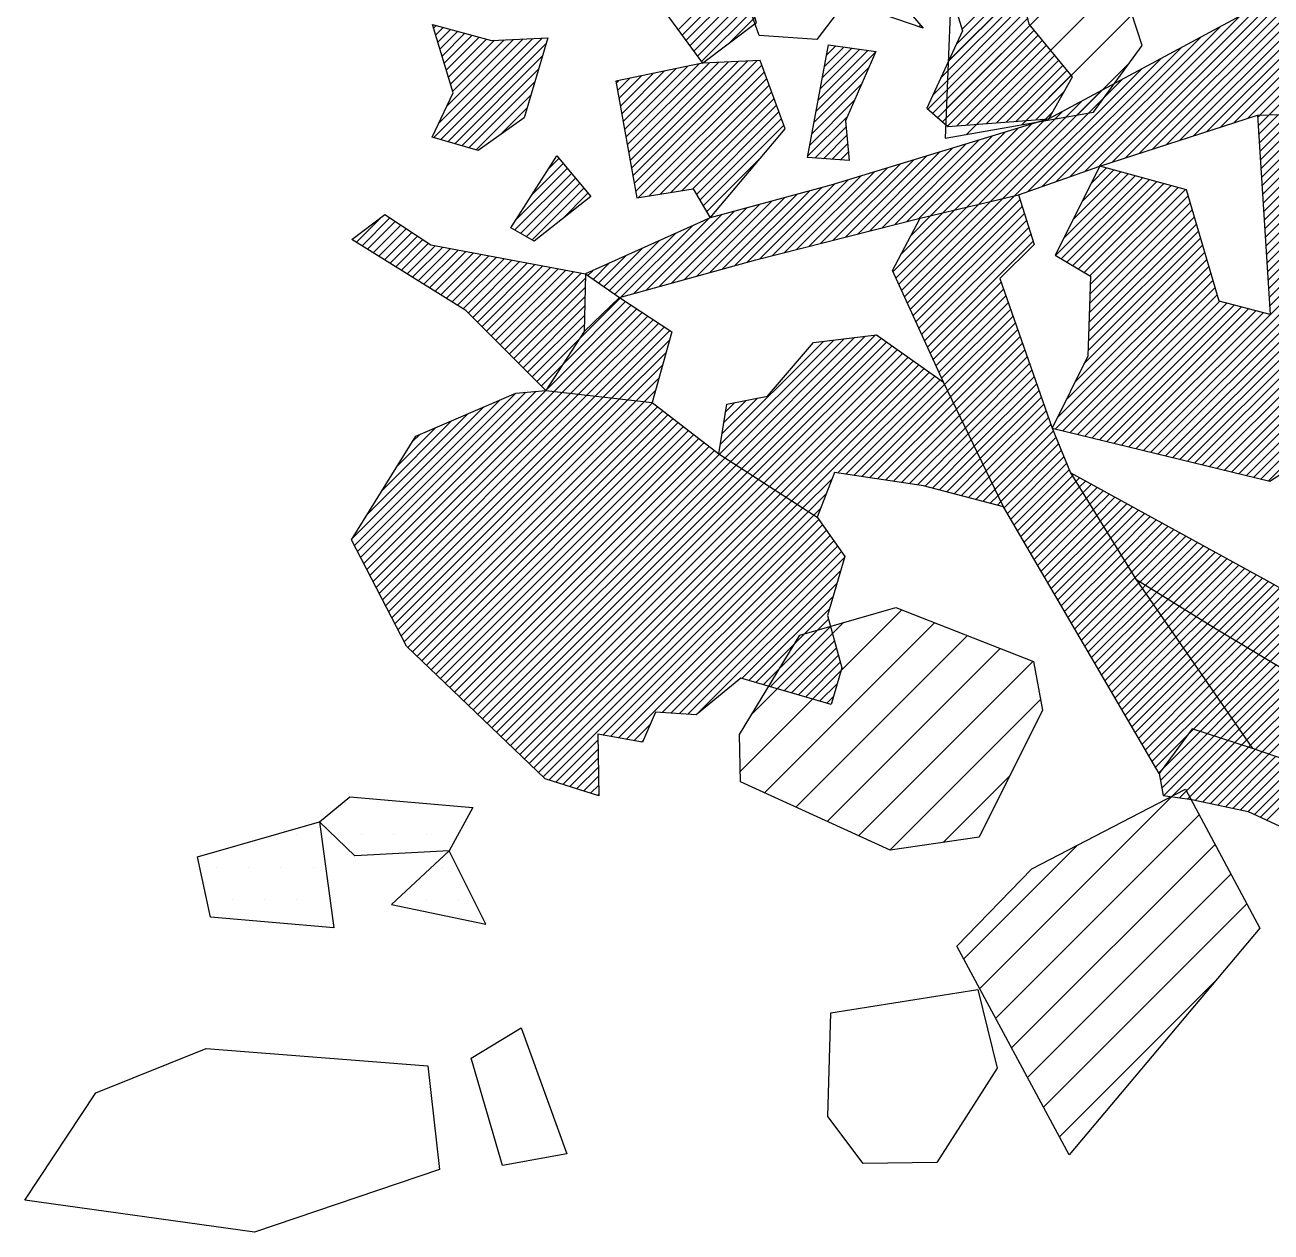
# Model space of a CAD drawing. Header units: metres. Extents: x -2.09 to 0.03, y -17.5 to -14.3.
# Drawn here: x -2.0866 to -1.6041, y -17.4914 to -17.0239 of the extents above; entities that cross this region are included whole.
import ezdxf

# ---------------------------------------------------------------- set-up
doc = ezdxf.new("R2010")
doc.units = ezdxf.units.M
doc.header["$LTSCALE"] = 25
doc.header["$MEASUREMENT"] = 0
doc.layers.get('0').update_dxf_attribs({"linetype": 'CONTINUOUS'})
for name, color, linetype in [('FEUER', 1, 'CONTINUOUS'), ('KNOCHEN', 2, 'CONTINUOUS'), ('KNOCHENSCHRAFF', 2, 'CONTINUOUS'), ('STEINE', 4, 'CONTINUOUS'), ('STEINESCHRAFF', 4, 'CONTINUOUS')]:
    doc.layers.add(name, color=color, linetype=linetype)

# ---------------------------------------------------------------- blocks, each defined once
blk = doc.blocks.new('*X1')
at = {"color": 0}
for p, q in [((-164.467, -1707.021), (-157, -1699.554)), ((-163.945, -1706.852), (-156.367, -1699.274)), ((-163.423, -1706.683), (-156.176, -1699.437)), ((-162.9, -1706.514), (-155.985, -1699.599)), ((-164.989, -1707.189), (-157.765, -1699.965)), ((-162.378, -1706.346), (-155.794, -1699.762)), ((-161.856, -1706.177), (-155.603, -1699.924)), ((-161.333, -1706.008), (-155.412, -1700.087)), ((-183.364, -1702.583), (-180.983, -1700.202)), ((-183.215, -1702.787), (-180.9, -1700.472)), ((-165.512, -1707.358), (-158.531, -1700.377)), ((-160.851, -1705.879), (-155.221, -1700.25)), ((-160.487, -1705.869), (-155.03, -1700.412)), ((-183.065, -1702.991), (-180.816, -1700.742)), ((-182.915, -1703.195), (-180.733, -1701.013)), ((-166.034, -1707.527), (-159.296, -1700.789)), ((-182.765, -1703.398), (-180.65, -1701.283)), ((-182.616, -1703.602), (-180.566, -1701.553)), ((-166.556, -1707.695), (-160.061, -1701.201)), ((-182.466, -1703.806), (-180.483, -1701.823)), ((-167.627, -1708.059), (-161.592, -1702.024)), ((-167.08, -1707.866), (-160.827, -1701.613)), ((-192.84, -1702.513), (-192.738, -1702.411)), ((-192.758, -1702.784), (-192.46, -1702.486)), ((-181.394, -1703.088), (-180.4, -1702.094)), ((-168.173, -1708.251), (-162.358, -1702.436)), ((-192.839, -1706.755), (-188.998, -1702.914)), ((-192.675, -1703.055), (-192.181, -1702.561)), ((-192.634, -1706.196), (-189.368, -1702.931)), ((-192.592, -1703.326), (-191.902, -1702.636)), ((-192.565, -1706.834), (-188.628, -1702.897)), ((-192.509, -1703.596), (-191.623, -1702.711)), ((-192.427, -1703.867), (-191.345, -1702.785)), ((-192.344, -1704.138), (-191.066, -1702.86)), ((-192.317, -1705.526), (-189.739, -1702.947)), ((-192.261, -1704.409), (-190.787, -1702.935)), ((-192.178, -1704.68), (-190.479, -1702.98)), ((-192.095, -1704.95), (-190.109, -1702.964)), ((-168.719, -1708.444), (-163.123, -1702.848)), ((-192.29, -1706.913), (-188.478, -1703.101)), ((-169.266, -1708.637), (-163.888, -1703.26)), ((-192.016, -1706.992), (-188.628, -1703.604)), ((-185.392, -1706.732), (-182.55, -1703.89)), ((-185.338, -1707.032), (-182.158, -1703.852)), ((-185.285, -1707.332), (-181.788, -1703.836)), ((-185.232, -1707.633), (-181.419, -1703.82)), ((-185.178, -1707.933), (-181.049, -1703.803)), ((-185.125, -1708.233), (-180.679, -1703.787)), ((-185.071, -1708.533), (-180.31, -1703.771)), ((-185.018, -1708.833), (-180.125, -1703.94)), ((-169.812, -1708.83), (-164.654, -1703.672)), ((-191.741, -1707.071), (-188.777, -1704.107)), ((-185.659, -1705.231), (-184.788, -1704.361)), ((-185.606, -1705.532), (-184.341, -1704.267)), ((-185.552, -1705.832), (-183.893, -1704.172)), ((-185.499, -1706.132), (-183.445, -1704.078)), ((-185.445, -1706.432), (-182.997, -1703.984)), ((-184.912, -1709.081), (-180.031, -1704.2)), ((-170.333, -1708.998), (-165.419, -1704.083)), ((-191.467, -1707.15), (-188.926, -1704.61)), ((-185.766, -1704.631), (-185.684, -1704.549)), ((-185.712, -1704.931), (-185.236, -1704.455)), ((-184.491, -1709.013), (-179.937, -1704.459)), ((-184.069, -1708.945), (-179.842, -1704.718)), ((-171.261, -1709.219), (-166.95, -1704.907)), ((-170.797, -1709.108), (-166.184, -1704.495)), ((-191.192, -1707.229), (-189.076, -1705.113)), ((-183.648, -1708.877), (-179.748, -1704.978)), ((-183.226, -1708.809), (-179.654, -1705.237)), ((-171.725, -1709.329), (-167.715, -1705.319)), ((-190.234, -1706.624), (-189.225, -1705.616)), ((-182.805, -1708.741), (-179.56, -1705.496)), ((-182.662, -1708.952), (-179.466, -1705.756)), ((-172.189, -1709.44), (-168.48, -1705.731)), ((-182.531, -1709.175), (-179.371, -1706.015)), ((-182.4, -1709.397), (-179.277, -1706.274)), ((-173.582, -1709.771), (-170.188, -1706.377)), ((-173.118, -1709.661), (-169.679, -1706.222)), ((-172.654, -1709.55), (-169.17, -1706.066)), ((-174.995, -1710.124), (-171.714, -1706.843)), ((-174.521, -1710.003), (-171.205, -1706.688)), ((-174.047, -1709.883), (-170.696, -1706.532)), ((-176.417, -1710.485), (-173.241, -1707.309)), ((-175.943, -1710.364), (-172.732, -1707.154)), ((-175.469, -1710.244), (-172.223, -1706.999)), ((-189.012, -1708.938), (-187.824, -1707.75)), ((-188.387, -1707.959), (-187.985, -1707.558)), ((-182.269, -1709.62), (-180.131, -1707.481)), ((-177.839, -1710.846), (-174.768, -1707.775)), ((-177.365, -1710.726), (-174.259, -1707.62)), ((-176.891, -1710.605), (-173.75, -1707.465)), ((-189.7, -1710.333), (-187.503, -1708.136)), ((-189.637, -1709.917), (-187.664, -1707.943)), ((-179.261, -1711.208), (-176.295, -1708.242)), ((-178.787, -1711.087), (-175.786, -1708.086)), ((-178.313, -1710.967), (-175.277, -1707.931)), ((-189.473, -1710.46), (-187.342, -1708.328)), ((-189.246, -1710.587), (-187.181, -1708.521)), ((-189.02, -1710.713), (-187.02, -1708.713)), ((-180.693, -1711.579), (-177.804, -1708.69)), ((-180.209, -1711.449), (-177.313, -1708.552)), ((-179.735, -1711.328), (-176.804, -1708.397)), ((-187.878, -1709.925), (-186.859, -1708.906)), ((-182.649, -1712.121), (-179.741, -1709.213)), ((-182.16, -1711.986), (-179.256, -1709.082)), ((-181.671, -1711.85), (-178.772, -1708.951)), ((-181.182, -1711.715), (-178.288, -1708.821)), ((-174.719, -1712.676), (-171.261, -1709.219)), ((-174.608, -1712.919), (-170.797, -1709.108)), ((-174.497, -1713.162), (-170.333, -1708.998)), ((-174.387, -1713.404), (-170.133, -1709.151)), ((-184.605, -1712.663), (-181.678, -1709.735)), ((-184.116, -1712.527), (-181.193, -1709.605)), ((-183.627, -1712.392), (-180.709, -1709.474)), ((-183.138, -1712.257), (-180.225, -1709.343)), ((-182.138, -1709.842), (-182.004, -1709.708)), ((-175.052, -1711.948), (-172.654, -1709.55)), ((-174.941, -1712.191), (-172.189, -1709.44)), ((-174.83, -1712.434), (-171.725, -1709.329)), ((-174.755, -1711.298), (-173.118, -1709.661)), ((-174.276, -1713.647), (-170.049, -1709.42)), ((-174.165, -1713.89), (-169.964, -1709.689)), ((-195.826, -1710.802), (-194.857, -1709.834)), ((-195.608, -1710.938), (-194.531, -1709.861)), ((-195.39, -1711.074), (-194.318, -1710.002)), ((-195.173, -1711.21), (-194.105, -1710.142)), ((-185.583, -1712.934), (-182.816, -1710.166)), ((-185.094, -1712.798), (-182.172, -1709.877)), ((-174.361, -1710.55), (-173.582, -1709.771)), ((-174.054, -1714.133), (-169.88, -1709.959)), ((-173.943, -1714.375), (-169.795, -1710.228)), ((-194.955, -1711.345), (-193.892, -1710.283)), ((-194.737, -1711.481), (-193.679, -1710.423)), ((-194.519, -1711.617), (-193.466, -1710.564)), ((-194.301, -1711.753), (-193.253, -1710.704)), ((-185.824, -1712.821), (-183.459, -1710.456)), ((-173.832, -1714.618), (-169.711, -1710.497)), ((-194.084, -1711.888), (-193.04, -1710.845)), ((-193.866, -1712.024), (-192.779, -1710.937)), ((-193.648, -1712.16), (-192.481, -1710.993)), ((-193.43, -1712.295), (-192.184, -1711.049)), ((-193.212, -1712.431), (-191.886, -1711.105)), ((-192.994, -1712.567), (-191.589, -1711.161)), ((-186.241, -1712.531), (-184.746, -1711.036)), ((-186.032, -1712.676), (-184.103, -1710.746)), ((-173.721, -1714.861), (-169.627, -1710.766)), ((-192.777, -1712.703), (-191.291, -1711.217)), ((-192.559, -1712.838), (-190.993, -1711.273)), ((-192.341, -1712.974), (-190.696, -1711.329)), ((-192.123, -1713.11), (-190.398, -1711.385)), ((-191.905, -1713.246), (-190.101, -1711.441)), ((-191.688, -1713.381), (-189.803, -1711.497)), ((-191.491, -1713.538), (-189.506, -1711.553)), ((-191.315, -1713.716), (-189.208, -1711.609)), ((-191.138, -1713.893), (-188.911, -1711.665)), ((-186.658, -1712.241), (-186.033, -1711.616)), ((-186.45, -1712.386), (-185.39, -1711.326)), ((-190.962, -1714.07), (-188.613, -1711.721)), ((-190.785, -1714.247), (-188.316, -1711.777)), ((-190.609, -1714.424), (-188.018, -1711.833)), ((-190.432, -1714.601), (-187.721, -1711.889)), ((-190.256, -1714.778), (-187.423, -1711.945)), ((-190.079, -1714.955), (-187.125, -1712.001)), ((-186.867, -1712.096), (-186.676, -1711.906)), ((-189.903, -1715.132), (-186.962, -1712.191)), ((-189.726, -1715.309), (-186.971, -1712.554)), ((-173.611, -1715.103), (-170.86, -1712.353)), ((-173.5, -1715.346), (-170.769, -1712.615)), ((-189.55, -1715.486), (-186.98, -1712.916)), ((-187.837, -1715.541), (-185.401, -1713.105)), ((-187.189, -1714.54), (-185.615, -1712.965)), ((-173.389, -1715.589), (-170.677, -1712.877)), ((-189.374, -1715.664), (-186.989, -1713.279)), ((-188.485, -1716.543), (-185.187, -1713.245)), ((-188.175, -1716.586), (-184.973, -1713.384)), ((-187.857, -1716.622), (-184.759, -1713.524)), ((-173.278, -1715.832), (-170.586, -1713.139)), ((-173.167, -1716.074), (-170.494, -1713.401)), ((-189.197, -1715.841), (-186.998, -1713.641)), ((-189.021, -1716.018), (-187.006, -1714.004)), ((-187.539, -1716.658), (-184.545, -1713.663)), ((-187.222, -1716.693), (-184.331, -1713.803)), ((-186.904, -1716.729), (-184.117, -1713.943)), ((-186.586, -1716.765), (-183.903, -1714.082)), ((-173.055, -1716.315), (-170.403, -1713.663)), ((-172.94, -1716.554), (-170.311, -1713.926)), ((-188.844, -1716.195), (-187.189, -1714.54)), ((-186.268, -1716.801), (-183.689, -1714.222)), ((-181.55, -1719.154), (-176.939, -1714.543)), ((-181.335, -1719.292), (-176.536, -1714.493)), ((-181.12, -1719.431), (-176.133, -1714.444)), ((-180.904, -1719.569), (-175.73, -1714.394)), ((-180.689, -1719.707), (-175.502, -1714.52)), ((-172.825, -1716.792), (-170.22, -1714.188)), ((-172.71, -1717.031), (-170.129, -1714.45)), ((-185.951, -1716.837), (-183.697, -1714.583)), ((-181.766, -1719.016), (-177.343, -1714.593)), ((-181.73, -1718.627), (-177.746, -1714.643)), ((-180.474, -1719.845), (-175.295, -1714.667)), ((-180.259, -1719.984), (-175.088, -1714.813)), ((-180.043, -1720.122), (-174.881, -1714.96)), ((-172.595, -1717.27), (-170.037, -1714.712)), ((-172.48, -1717.508), (-169.946, -1714.974)), ((-188.668, -1716.372), (-187.837, -1715.541)), ((-185.633, -1716.873), (-183.834, -1715.074)), ((-179.828, -1720.26), (-174.674, -1715.106)), ((-179.613, -1720.399), (-174.467, -1715.253)), ((-179.398, -1720.537), (-174.26, -1715.4)), ((-179.182, -1720.675), (-174.053, -1715.546)), ((-172.365, -1717.747), (-169.854, -1715.236)), ((-172.25, -1717.985), (-169.763, -1715.498)), ((-185.315, -1716.909), (-183.971, -1715.564)), ((-178.967, -1720.814), (-173.847, -1715.693)), ((-178.752, -1720.952), (-173.64, -1715.839)), ((-177.186, -1719.739), (-173.433, -1715.986)), ((-172.135, -1718.224), (-169.671, -1715.76)), ((-172.02, -1718.462), (-169.58, -1716.022)), ((-184.998, -1716.945), (-184.108, -1716.055)), ((-176.878, -1719.785), (-173.226, -1716.133)), ((-176.57, -1719.831), (-173.055, -1716.315)), ((-171.905, -1718.701), (-169.488, -1716.284)), ((-195.903, -1722.547), (-190.271, -1716.915)), ((-195.783, -1722.78), (-189.652, -1716.649)), ((-195.663, -1723.013), (-189.266, -1716.616)), ((-195.542, -1723.247), (-188.879, -1716.583)), ((-195.422, -1723.48), (-188.493, -1716.551)), ((-195.302, -1723.713), (-188.175, -1716.586)), ((-195.181, -1723.946), (-187.857, -1716.622)), ((-195.061, -1724.179), (-187.539, -1716.658)), ((-194.94, -1724.412), (-187.222, -1716.693)), ((-194.82, -1724.646), (-186.904, -1716.729)), ((-194.7, -1724.879), (-186.586, -1716.765)), ((-194.579, -1725.112), (-186.268, -1716.801)), ((-194.459, -1725.345), (-185.951, -1716.837)), ((-194.338, -1725.578), (-185.633, -1716.873)), ((-194.218, -1725.811), (-185.315, -1716.909)), ((-194.098, -1726.045), (-184.998, -1716.945)), ((-193.977, -1726.278), (-184.68, -1716.98)), ((-188.491, -1716.549), (-188.485, -1716.543)), ((-184.68, -1716.98), (-184.246, -1716.546)), ((-181.663, -1718.206), (-180.301, -1716.844)), ((-181.596, -1717.785), (-180.739, -1716.928)), ((-176.262, -1719.877), (-172.94, -1716.554)), ((-175.955, -1719.922), (-172.825, -1716.792)), ((-171.79, -1718.939), (-169.397, -1716.547)), ((-171.675, -1719.178), (-169.305, -1716.809)), ((-195.984, -1722.274), (-190.894, -1717.184)), ((-195.4, -1721.337), (-191.516, -1717.453)), ((-193.84, -1726.494), (-184.368, -1717.022)), ((-193.659, -1726.667), (-184.168, -1717.175)), ((-193.478, -1726.839), (-183.968, -1717.329)), ((-181.529, -1717.365), (-181.176, -1717.012)), ((-175.647, -1719.968), (-172.71, -1717.031)), ((-175.339, -1720.014), (-172.595, -1717.27)), ((-171.56, -1719.417), (-169.214, -1717.071)), ((-171.445, -1719.655), (-169.123, -1717.333)), ((-194.817, -1720.4), (-192.139, -1717.722)), ((-193.298, -1727.012), (-183.768, -1717.482)), ((-193.117, -1727.185), (-183.568, -1717.636)), ((-192.936, -1727.358), (-183.367, -1717.789)), ((-192.755, -1727.531), (-183.167, -1717.943)), ((-175.032, -1720.06), (-172.48, -1717.508)), ((-174.724, -1720.106), (-172.365, -1717.747)), ((-171.33, -1719.894), (-169.031, -1717.595)), ((-171.215, -1720.132), (-168.94, -1717.857)), ((-194.233, -1719.462), (-192.762, -1717.991)), ((-193.65, -1718.525), (-193.384, -1718.26)), ((-192.575, -1727.704), (-182.967, -1718.096)), ((-192.394, -1727.876), (-182.767, -1718.25)), ((-192.213, -1728.049), (-182.567, -1718.403)), ((-174.416, -1720.151), (-172.25, -1717.985)), ((-174.108, -1720.197), (-172.135, -1718.224)), ((-171.1, -1720.371), (-168.843, -1718.114)), ((-170.985, -1720.609), (-168.741, -1718.365)), ((-192.032, -1728.222), (-182.367, -1718.557)), ((-191.852, -1728.395), (-182.167, -1718.71)), ((-191.671, -1728.568), (-181.967, -1718.864)), ((-173.807, -1720.249), (-172.02, -1718.462)), ((-173.527, -1720.323), (-171.905, -1718.701)), ((-170.87, -1720.848), (-168.638, -1718.616)), ((-170.753, -1721.084), (-168.535, -1718.867)), ((-191.49, -1728.74), (-181.766, -1719.016)), ((-191.31, -1728.913), (-181.55, -1719.154)), ((-191.129, -1729.086), (-181.335, -1719.292)), ((-173.247, -1720.397), (-171.79, -1718.939)), ((-172.968, -1720.471), (-171.675, -1719.178)), ((-170.622, -1721.307), (-168.432, -1719.118)), ((-170.492, -1721.531), (-168.33, -1719.368)), ((-190.948, -1729.259), (-181.12, -1719.431)), ((-190.767, -1729.432), (-180.904, -1719.569)), ((-190.587, -1729.605), (-180.689, -1719.707)), ((-190.406, -1729.777), (-180.474, -1719.845)), ((-172.688, -1720.545), (-171.56, -1719.417)), ((-172.408, -1720.619), (-171.445, -1719.655)), ((-170.362, -1721.754), (-168.227, -1719.619)), ((-170.231, -1721.977), (-168.107, -1719.853)), ((-168.107, -1719.853), (-168.057, -1719.802)), ((-190.225, -1729.95), (-180.259, -1719.984)), ((-190.044, -1730.123), (-180.043, -1720.122)), ((-189.864, -1730.296), (-179.828, -1720.26)), ((-178.537, -1721.09), (-177.419, -1719.973)), ((-172.129, -1720.693), (-171.33, -1719.894)), ((-171.849, -1720.766), (-171.215, -1720.132)), ((-171.569, -1720.84), (-171.1, -1720.371)), ((-170.101, -1722.2), (-167.972, -1720.072)), ((-169.971, -1722.424), (-167.838, -1720.291)), ((-167.972, -1720.072), (-167.828, -1719.928)), ((-167.838, -1720.291), (-167.6, -1720.053)), ((-167.703, -1720.51), (-167.372, -1720.178)), ((-167.569, -1720.729), (-167.144, -1720.304)), ((-189.683, -1730.469), (-179.613, -1720.399)), ((-189.502, -1730.641), (-179.398, -1720.537)), ((-189.321, -1730.814), (-179.182, -1720.675)), ((-189.141, -1730.987), (-178.967, -1720.814)), ((-178.321, -1721.228), (-177.64, -1720.547)), ((-171.29, -1720.914), (-170.985, -1720.609)), ((-171.01, -1720.988), (-170.87, -1720.848)), ((-169.84, -1722.647), (-167.703, -1720.51)), ((-169.71, -1722.87), (-167.569, -1720.729)), ((-167.434, -1720.947), (-166.915, -1720.429)), ((-167.299, -1721.166), (-166.687, -1720.554)), ((-167.165, -1721.385), (-166.459, -1720.68)), ((-167.03, -1721.604), (-166.231, -1720.805)), ((-188.96, -1731.16), (-178.752, -1720.952)), ((-188.779, -1731.333), (-178.537, -1721.09)), ((-188.599, -1731.506), (-178.321, -1721.228)), ((-178.106, -1721.367), (-177.861, -1721.121)), ((-169.58, -1723.093), (-167.434, -1720.947)), ((-169.449, -1723.316), (-167.299, -1721.166)), ((-166.895, -1721.823), (-166.002, -1720.93)), ((-166.761, -1722.042), (-165.774, -1721.055)), ((-166.626, -1722.261), (-165.546, -1721.181)), ((-166.492, -1722.48), (-165.318, -1721.306)), ((-188.37, -1731.631), (-178.106, -1721.367)), ((-186.282, -1729.896), (-177.921, -1721.536)), ((-185.982, -1729.95), (-177.776, -1721.744)), ((-169.319, -1723.54), (-167.165, -1721.385)), ((-169.189, -1723.763), (-167.03, -1721.604)), ((-166.357, -1722.699), (-165.089, -1721.431)), ((-166.222, -1722.918), (-164.861, -1721.557)), ((-166.088, -1723.137), (-164.633, -1721.682)), ((-165.953, -1723.356), (-164.405, -1721.807)), ((-185.682, -1730.003), (-177.631, -1721.952)), ((-185.382, -1730.057), (-177.486, -1722.16)), ((-169.058, -1723.986), (-166.895, -1721.823)), ((-168.928, -1724.209), (-166.761, -1722.042)), ((-168.798, -1724.433), (-166.626, -1722.261)), ((-165.819, -1723.575), (-164.176, -1721.933)), ((-165.684, -1723.794), (-163.948, -1722.058)), ((-165.488, -1723.952), (-163.72, -1722.183)), ((-183.99, -1729.018), (-177.34, -1722.369)), ((-183.658, -1729.04), (-177.195, -1722.577)), ((-168.667, -1724.656), (-166.492, -1722.48)), ((-168.537, -1724.879), (-166.357, -1722.699)), ((-165.27, -1724.087), (-163.492, -1722.308)), ((-165.052, -1724.222), (-163.263, -1722.434)), ((-164.833, -1724.357), (-163.035, -1722.559)), ((-164.615, -1724.492), (-162.807, -1722.684)), ((-183.327, -1729.062), (-177.05, -1722.785)), ((-182.995, -1729.084), (-176.937, -1723.026)), ((-168.407, -1725.102), (-166.222, -1722.918)), ((-168.276, -1725.325), (-166.088, -1723.137)), ((-164.397, -1724.628), (-162.579, -1722.81)), ((-164.178, -1724.763), (-162.35, -1722.935)), ((-163.96, -1724.898), (-162.122, -1723.06)), ((-163.741, -1725.033), (-161.894, -1723.186)), ((-182.627, -1729.07), (-177.082, -1723.525)), ((-168.146, -1725.549), (-165.953, -1723.356)), ((-168.016, -1725.772), (-165.819, -1723.575)), ((-163.523, -1725.168), (-161.666, -1723.311)), ((-163.305, -1725.304), (-161.437, -1723.436)), ((-163.086, -1725.439), (-161.209, -1723.561)), ((-162.868, -1725.574), (-160.981, -1723.687)), ((-180.902, -1727.698), (-177.227, -1724.023)), ((-167.885, -1725.995), (-165.684, -1723.794)), ((-167.755, -1726.218), (-165.542, -1724.006)), ((-167.625, -1726.442), (-165.398, -1724.215)), ((-165.542, -1724.006), (-165.488, -1723.952)), ((-165.398, -1724.215), (-165.27, -1724.087)), ((-165.254, -1724.425), (-165.052, -1724.222)), ((-162.65, -1725.709), (-160.752, -1723.812)), ((-162.429, -1725.842), (-160.525, -1723.938)), ((-162.208, -1725.975), (-160.298, -1724.065)), ((-161.987, -1726.107), (-160.072, -1724.192)), ((-180.628, -1727.778), (-177.372, -1724.522)), ((-167.494, -1726.665), (-165.254, -1724.425)), ((-167.364, -1726.888), (-165.11, -1724.634)), ((-165.11, -1724.634), (-164.833, -1724.357)), ((-164.966, -1724.844), (-164.615, -1724.492)), ((-164.822, -1725.053), (-164.397, -1724.628)), ((-161.766, -1726.24), (-159.845, -1724.319)), ((-161.545, -1726.372), (-159.618, -1724.446)), ((-161.324, -1726.505), (-159.392, -1724.573)), ((-161.103, -1726.637), (-159.165, -1724.7)), ((-180.355, -1727.858), (-177.517, -1725.02)), ((-167.234, -1727.111), (-164.966, -1724.844)), ((-167.103, -1727.335), (-164.822, -1725.053)), ((-164.678, -1725.263), (-164.178, -1724.763)), ((-164.534, -1725.473), (-163.96, -1724.898)), ((-164.39, -1725.682), (-163.741, -1725.033)), ((-164.246, -1725.892), (-163.523, -1725.168)), ((-160.882, -1726.77), (-158.939, -1724.827)), ((-160.66, -1726.902), (-158.712, -1724.954)), ((-160.439, -1727.034), (-158.486, -1725.081)), ((-180.081, -1727.938), (-177.545, -1725.402)), ((-166.973, -1727.558), (-164.678, -1725.263)), ((-166.843, -1727.781), (-164.534, -1725.473)), ((-164.102, -1726.101), (-163.305, -1725.304)), ((-163.958, -1726.311), (-163.086, -1725.439)), ((-163.814, -1726.52), (-162.868, -1725.574)), ((-179.807, -1728.018), (-177.469, -1725.68)), ((-179.534, -1728.097), (-177.393, -1725.957)), ((-166.712, -1728.004), (-164.39, -1725.682)), ((-166.582, -1728.227), (-164.246, -1725.892)), ((-166.452, -1728.451), (-164.102, -1726.101)), ((-163.67, -1726.73), (-162.65, -1725.709)), ((-163.526, -1726.939), (-162.429, -1725.842)), ((-163.382, -1727.149), (-162.208, -1725.975)), ((-163.238, -1727.358), (-161.987, -1726.107)), ((-179.26, -1728.177), (-177.318, -1726.235)), ((-178.986, -1728.257), (-177.242, -1726.513)), ((-166.321, -1728.674), (-163.958, -1726.311)), ((-166.191, -1728.897), (-163.814, -1726.52)), ((-163.094, -1727.568), (-161.766, -1726.24)), ((-162.95, -1727.777), (-161.545, -1726.372)), ((-162.806, -1727.987), (-161.324, -1726.505)), ((-162.662, -1728.196), (-161.103, -1726.637)), ((-178.713, -1728.337), (-177.166, -1726.79)), ((-178.439, -1728.417), (-177.09, -1727.068)), ((-166.061, -1729.12), (-163.67, -1726.73)), ((-165.93, -1729.344), (-163.526, -1726.939)), ((-162.518, -1728.406), (-160.882, -1726.77)), ((-162.374, -1728.616), (-160.66, -1726.902)), ((-162.23, -1728.825), (-160.439, -1727.034)), ((-178.165, -1728.497), (-177.06, -1727.392)), ((-165.8, -1729.567), (-163.382, -1727.149)), ((-165.67, -1729.79), (-163.238, -1727.358)), ((-165.539, -1730.013), (-163.094, -1727.568)), ((-162.086, -1729.035), (-160.218, -1727.167)), ((-161.942, -1729.244), (-159.997, -1727.299)), ((-161.798, -1729.454), (-159.776, -1727.432)), ((-161.654, -1729.663), (-159.555, -1727.564)), ((-177.891, -1728.577), (-177.203, -1727.888)), ((-165.409, -1730.236), (-162.95, -1727.777)), ((-165.279, -1730.46), (-162.806, -1727.987)), ((-161.51, -1729.873), (-159.334, -1727.697)), ((-161.366, -1730.082), (-159.113, -1727.829)), ((-161.222, -1730.292), (-158.892, -1727.962)), ((-177.618, -1728.656), (-177.346, -1728.385)), ((-165.148, -1730.683), (-162.662, -1728.196)), ((-165.018, -1730.906), (-162.518, -1728.406)), ((-161.028, -1730.451), (-158.671, -1728.094)), ((-160.764, -1730.541), (-158.45, -1728.227)), ((-160.501, -1730.632), (-158.228, -1728.359)), ((-163.423, -1729.664), (-162.374, -1728.616)), ((-163.156, -1729.751), (-162.23, -1728.825)), ((-162.89, -1729.839), (-162.086, -1729.035)), ((-185.082, -1730.11), (-184.457, -1729.485)), ((-162.624, -1729.926), (-161.942, -1729.244)), ((-162.358, -1730.013), (-161.798, -1729.454)), ((-164.888, -1731.129), (-163.664, -1729.905)), ((-164.698, -1731.647), (-162.89, -1729.839)), ((-164.66, -1731.255), (-163.156, -1729.751)), ((-164.646, -1731.948), (-162.624, -1729.926)), ((-164.582, -1732.238), (-162.358, -1730.013)), ((-163.664, -1729.905), (-163.423, -1729.664)), ((-162.091, -1730.101), (-161.654, -1729.663)), ((-161.825, -1730.188), (-161.51, -1729.873)), ((-188.102, -1731.716), (-186.477, -1730.091)), ((-187.834, -1731.802), (-186.47, -1730.438)), ((-184.782, -1730.164), (-184.731, -1730.113)), ((-164.271, -1732.28), (-162.091, -1730.101)), ((-163.961, -1732.323), (-161.825, -1730.188)), ((-163.65, -1732.366), (-161.559, -1730.275)), ((-163.348, -1732.418), (-161.293, -1730.363)), ((-163.056, -1732.479), (-161.028, -1730.451)), ((-161.559, -1730.275), (-161.366, -1730.082)), ((-161.293, -1730.363), (-161.222, -1730.292)), ((-187.566, -1731.887), (-186.464, -1730.785)), ((-162.764, -1732.541), (-160.764, -1730.541)), ((-162.472, -1732.602), (-160.501, -1730.632)), ((-162.18, -1732.664), (-160.238, -1730.722)), ((-161.888, -1732.726), (-159.974, -1730.812)), ((-161.596, -1732.787), (-159.711, -1730.902)), ((-187.298, -1731.973), (-186.457, -1731.132)), ((-164.757, -1731.353), (-164.66, -1731.255)), ((-161.304, -1732.849), (-159.448, -1730.993)), ((-161.061, -1732.96), (-159.184, -1731.083)), ((-160.82, -1733.072), (-158.921, -1731.173)), ((-160.579, -1733.184), (-158.658, -1731.263)), ((-187.03, -1732.058), (-186.45, -1731.478)), ((-186.762, -1732.144), (-186.443, -1731.825)), ((-186.494, -1732.229), (-186.437, -1732.172))]:
    blk.add_line(p, q, dxfattribs=at)
blk = doc.blocks.new('*X2')
at = {"color": 0}
for p, q in [((-172.381, -1702.56), (-170.24, -1700.419)), ((-172.909, -1703.795), (-170.103, -1700.989)), ((-172.608, -1703.141), (-170.172, -1700.704)), ((-173.21, -1704.45), (-170.035, -1701.275)), ((-173.697, -1705.644), (-169.898, -1701.845)), ((-173.511, -1705.104), (-169.967, -1701.56)), ((-174.043, -1702.454), (-173.984, -1702.396)), ((-173.509, -1705.81), (-169.83, -1702.13)), ((-173.321, -1705.975), (-169.744, -1702.398)), ((-173.133, -1706.14), (-169.585, -1702.592)), ((-172.944, -1706.305), (-169.425, -1702.786)), ((-172.577, -1706.291), (-169.266, -1702.98)), ((-178.03, -1705.734), (-175.722, -1703.426)), ((-177.948, -1705.299), (-176.024, -1703.375)), ((-177.866, -1704.863), (-176.334, -1703.331)), ((-177.784, -1704.428), (-176.644, -1703.288)), ((-177.703, -1703.993), (-176.954, -1703.244)), ((-177.621, -1703.557), (-177.264, -1703.201)), ((-172.194, -1706.262), (-169.106, -1703.174)), ((-171.811, -1706.233), (-168.947, -1703.368)), ((-171.428, -1706.204), (-168.787, -1703.563)), ((-171.046, -1706.175), (-168.628, -1703.757)), ((-170.663, -1706.145), (-168.468, -1703.951)), ((-178.112, -1706.169), (-175.995, -1704.053)), ((-170.28, -1706.116), (-168.309, -1704.145)), ((-169.898, -1706.087), (-168.149, -1704.339)), ((-178.193, -1706.605), (-176.269, -1704.68)), ((-178.275, -1707.04), (-176.542, -1705.307)), ((-169.515, -1706.058), (-168.424, -1704.967)), ((-169.132, -1706.029), (-168.883, -1705.779)), ((-160.937, -1705.966), (-160.851, -1705.879)), ((-160.916, -1706.298), (-160.487, -1705.869)), ((-160.895, -1706.63), (-160.122, -1705.858)), ((-160.874, -1706.963), (-159.758, -1705.847)), ((-160.852, -1707.295), (-159.394, -1705.836)), ((-160.831, -1707.627), (-159.03, -1705.826)), ((-160.81, -1707.959), (-158.665, -1705.815)), ((-160.789, -1708.292), (-158.301, -1705.804)), ((-160.767, -1708.624), (-157.937, -1705.793)), ((-160.746, -1708.956), (-157.572, -1705.783)), ((-160.725, -1709.289), (-157.208, -1705.772)), ((-160.703, -1709.621), (-156.844, -1705.761)), ((-160.682, -1709.953), (-156.479, -1705.75)), ((-160.661, -1710.285), (-156.115, -1705.74)), ((-178.357, -1707.475), (-176.815, -1705.934)), ((-178.074, -1707.546), (-176.869, -1706.34)), ((-160.64, -1710.618), (-155.995, -1705.973)), ((-160.618, -1710.95), (-155.912, -1706.243)), ((-177.742, -1707.568), (-176.837, -1706.662)), ((-160.597, -1711.282), (-155.829, -1706.514)), ((-160.576, -1711.615), (-155.746, -1706.785)), ((-177.41, -1707.589), (-176.805, -1706.984)), ((-177.078, -1707.61), (-176.774, -1707.306)), ((-160.555, -1711.947), (-155.663, -1707.055)), ((-160.533, -1712.279), (-155.58, -1707.326)), ((-176.745, -1707.632), (-176.742, -1707.628)), ((-160.512, -1712.611), (-155.497, -1707.596)), ((-168.759, -1711.312), (-165.674, -1708.228)), ((-168.537, -1711.444), (-165.397, -1708.304)), ((-168.442, -1710.642), (-165.951, -1708.151)), ((-168.086, -1709.932), (-166.229, -1708.075)), ((-167.729, -1709.222), (-166.506, -1707.999)), ((-167.372, -1708.512), (-166.784, -1707.923)), ((-160.491, -1712.944), (-155.414, -1707.867)), ((-160.469, -1713.276), (-155.331, -1708.138)), ((-168.315, -1711.576), (-165.119, -1708.38)), ((-168.094, -1711.708), (-164.842, -1708.456)), ((-167.872, -1711.84), (-164.565, -1708.532)), ((-167.65, -1711.971), (-164.287, -1708.608)), ((-167.429, -1712.103), (-164.01, -1708.685)), ((-167.415, -1712.444), (-163.732, -1708.761)), ((-165.636, -1718.796), (-155.248, -1708.408)), ((-165.352, -1718.865), (-155.165, -1708.679)), ((-167.428, -1712.81), (-163.623, -1709.005)), ((-165.067, -1718.935), (-155.082, -1708.949)), ((-164.783, -1719.004), (-154.999, -1709.22)), ((-167.453, -1713.542), (-163.463, -1709.552)), ((-167.441, -1713.176), (-163.543, -1709.278)), ((-164.498, -1719.073), (-154.916, -1709.491)), ((-167.479, -1714.275), (-163.303, -1710.099)), ((-167.466, -1713.909), (-163.383, -1709.825)), ((-164.214, -1719.142), (-154.833, -1709.761)), ((-163.929, -1719.211), (-154.75, -1710.032)), ((-167.504, -1715.007), (-163.143, -1710.646)), ((-167.491, -1714.641), (-163.223, -1710.373)), ((-163.645, -1719.28), (-154.667, -1710.302)), ((-163.361, -1719.349), (-154.64, -1710.629)), ((-168.003, -1716.213), (-162.983, -1711.193)), ((-167.659, -1715.516), (-163.063, -1710.92)), ((-163.076, -1719.418), (-154.819, -1711.161)), ((-168.347, -1716.911), (-162.903, -1711.467)), ((-168.766, -1718.036), (-162.743, -1712.014)), ((-168.691, -1717.608), (-162.823, -1711.741)), ((-162.792, -1719.487), (-154.997, -1711.693)), ((-168.481, -1718.106), (-162.663, -1712.288)), ((-168.197, -1718.175), (-162.583, -1712.561)), ((-162.507, -1719.556), (-155.175, -1712.225)), ((-167.912, -1718.244), (-162.503, -1712.835)), ((-167.628, -1718.313), (-162.411, -1713.096)), ((-162.223, -1719.625), (-155.354, -1712.756)), ((-167.343, -1718.382), (-162.13, -1713.169)), ((-167.059, -1718.451), (-161.849, -1713.241)), ((-166.774, -1718.52), (-161.568, -1713.314)), ((-166.49, -1718.589), (-161.287, -1713.386)), ((-166.205, -1718.658), (-161.006, -1713.459)), ((-165.921, -1718.727), (-160.725, -1713.532)), ((-161.938, -1719.694), (-155.835, -1713.591)), ((-161.654, -1719.763), (-156.343, -1714.453)), ((-161.369, -1719.833), (-156.851, -1715.315)), ((-161.085, -1719.902), (-157.359, -1716.176)), ((-160.8, -1719.971), (-157.868, -1717.038)), ((-160.516, -1720.04), (-158.376, -1717.9))]:
    blk.add_line(p, q, dxfattribs=at)
blk = doc.blocks.new('*X16')
at = {"color": 0}
for p, q in [((-196.25, -1732.5), (-196.25, -1732.5)), ((-195, -1732.5), (-195, -1732.5)), ((-193.75, -1732.5), (-193.75, -1732.5)), ((-198.125, -1733.75), (-198.125, -1733.75)), ((-195.625, -1733.75), (-195.625, -1733.75)), ((-194.375, -1733.75), (-194.375, -1733.75)), ((-193.125, -1733.75), (-193.125, -1733.75)), ((-201.25, -1735), (-201.25, -1735)), ((-200, -1735), (-200, -1735)), ((-198.75, -1735), (-198.75, -1735)), ((-197.5, -1735), (-197.5, -1735)), ((-192.5, -1735), (-192.5, -1735)), ((-200.625, -1736.25), (-200.625, -1736.25)), ((-199.375, -1736.25), (-199.375, -1736.25)), ((-198.125, -1736.25), (-198.125, -1736.25)), ((-196.875, -1736.25), (-196.875, -1736.25)), ((-193.125, -1736.25), (-193.125, -1736.25)), ((-191.875, -1736.25), (-191.875, -1736.25))]:
    blk.add_line(p, q, dxfattribs=at)
blk = doc.blocks.new('*X19')
at = {"color": 0}
for p, q in [((-172.915, -1703.801), (-168.086, -1698.972)), ((-172.988, -1705.642), (-166.976, -1699.63)), ((-172.209, -1706.631), (-166.232, -1700.654)), ((-170.066, -1706.255), (-165.798, -1701.987)), ((-167.923, -1705.88), (-165.897, -1703.854)), ((-180.959, -1731.291), (-174.713, -1725.045)), ((-180.516, -1729.08), (-176.97, -1725.533)), ((-180.024, -1732.123), (-173.444, -1725.543)), ((-178.811, -1732.679), (-172.174, -1726.041)), ((-177.599, -1733.234), (-170.905, -1726.54)), ((-176.387, -1733.79), (-169.635, -1727.038)), ((-175.175, -1734.345), (-169.34, -1728.51)), ((-173.114, -1734.053), (-170.521, -1731.46)), ((-171.695, -1739.704), (-164.236, -1732.245)), ((-171.076, -1740.853), (-163.2, -1732.977)), ((-172.314, -1738.556), (-167.912, -1734.154)), ((-170.458, -1742.002), (-162.583, -1734.128)), ((-169.839, -1743.151), (-161.967, -1735.279)), ((-169.22, -1744.3), (-161.35, -1736.43)), ((-168.601, -1745.449), (-162.55, -1739.399))]:
    blk.add_line(p, q, dxfattribs=at)

msp = doc.modelspace()

# ---------------------------------------------------------------- linework, layer by layer
at = {"layer": 'KNOCHEN'}
for points in [[(-1.72365, -17.02611), (-1.73741, -17.05606), (-1.7293, -17.06318), (-1.69019, -17.0602), (-1.69019, -17.0602), (-1.69019, -17.0602), (-1.68102, -17.04397), (-1.69774, -17.02362), (-1.71236, -16.96265), (-1.73001, -16.88592), (-1.73651, -16.82852), (-1.72069, -16.78639), (-1.74962, -16.77618), (-1.77401, -16.78376), (-1.7776, -16.80457), (-1.7695, -16.8183), (-1.76351, -16.87926), (-1.74637, -16.95243), (-1.72365, -17.02611)], [(-1.84547, -16.98171), (-1.85413, -16.99795), (-1.82424, -17.03863), (-1.80338, -17.02293), (-1.81247, -16.99345), (-1.82258, -16.96347)], [(-1.77746, -17.0118), (-1.77082, -16.98794), (-1.73888, -17.02507), (-1.73888, -17.02507), (-1.77746, -17.0118)], [(-1.86958, -17.12033), (-1.85639, -17.12949), (-1.80355, -17.11486), (-1.74003, -17.09871), (-1.70192, -17.08964), (-1.67041, -17.07852), (-1.60943, -17.05882), (-1.56067, -17.05738), (-1.54186, -17.04827), (-1.54081, -17.02999), (-1.54737, -17.00662), (-1.56411, -16.99236), (-1.69019, -17.0602), (-1.77454, -17.08596), (-1.82129, -17.09857), (-1.86958, -17.12033)], [(-1.92891, -17.0674), (-1.92076, -17.05015), (-1.92884, -17.02372), (-1.90599, -17.02986), (-1.88415, -17.02888), (-1.89335, -17.05984), (-1.91115, -17.07251), (-1.92891, -17.0674)], [(-1.78367, -17.07527), (-1.77546, -17.03161), (-1.75718, -17.03418), (-1.76891, -17.06108), (-1.76742, -17.07632), (-1.78367, -17.07527)], [(-1.82424, -17.03863), (-1.85777, -17.04569), (-1.84972, -17.0909), (-1.82788, -17.08739), (-1.82129, -17.09857), (-1.82129, -17.09857), (-1.79228, -17.06409), (-1.80189, -17.03766), (-1.82424, -17.03863)], [(-1.60449, -17.13603), (-1.62428, -17.13092), (-1.63691, -17.08772), (-1.67041, -17.07852), (-1.68774, -17.11303), (-1.67404, -17.12118), (-1.67511, -17.15216), (-1.68887, -17.18007), (-1.6046, -17.20053), (-1.59138, -17.19192), (-1.55368, -17.12799), (-1.54602, -17.10515), (-1.56067, -17.05738)], [(-1.60943, -17.05882), (-1.60449, -17.13603)], [(-1.8985, -17.1025), (-1.88068, -17.0746), (-1.8675, -17.09036), (-1.88937, -17.10759), (-1.8985, -17.1025)], [(-1.70192, -17.08964), (-1.69586, -17.10895), (-1.70909, -17.12213), (-1.68887, -17.18007), (-1.68179, -17.19735), (-1.65647, -17.23853), (-1.61138, -17.30413)], [(-1.91583, -17.13447), (-1.95997, -17.10696), (-1.94725, -17.09733), (-1.92949, -17.10905), (-1.86958, -17.12033), (-1.87013, -17.14267), (-1.8849, -17.1655), (-1.91583, -17.13447)], [(-1.64746, -17.31372), (-1.70772, -17.21051), (-1.731, -17.16222), (-1.75073, -17.11901), (-1.74003, -17.09871)], [(-1.87013, -17.14267), (-1.85639, -17.12949), (-1.8361, -17.14273), (-1.84377, -17.17015)], [(-1.8179, -17.19), (-1.81482, -17.17071), (-1.79907, -17.16769), (-1.78125, -17.14689), (-1.75687, -17.14389), (-1.731, -17.16222)], [(-1.86435, -17.32248), (-1.88516, -17.31584), (-1.93891, -17.26445), (-1.96017, -17.22327), (-1.93521, -17.18319), (-1.89658, -17.1665), (-1.8849, -17.1655), (-1.84377, -17.17015), (-1.8179, -17.19), (-1.77985, -17.21445), (-1.76921, -17.2297), (-1.77585, -17.25255), (-1.7703, -17.27287), (-1.77439, -17.28709), (-1.80942, -17.27687), (-1.82671, -17.29106), (-1.84245, -17.29001), (-1.84755, -17.30169), (-1.86482, -17.29861), (-1.86435, -17.32248)], [(-1.70772, -17.21051), (-1.73869, -17.20233), (-1.77322, -17.19719), (-1.77985, -17.21445)], [(-1.65647, -17.23853), (-1.62603, -17.25738), (-1.56312, -17.29508), (-1.50987, -17.34291), (-1.49209, -17.34142), (-1.48548, -17.33584), (-1.47839, -17.34855), (-1.46417, -17.34858), (-1.46212, -17.33538), (-1.44636, -17.32779), (-1.44481, -17.31662), (-1.45648, -17.30745), (-1.49863, -17.3023), (-1.56661, -17.26104), (-1.60568, -17.23913), (-1.68179, -17.19735)], [(-1.61138, -17.30413), (-1.63473, -17.29647), (-1.64746, -17.31372), (-1.64595, -17.32236), (-1.63478, -17.3239), (-1.61295, -17.32851), (-1.59214, -17.3382), (-1.55408, -17.35248), (-1.53678, -17.33982), (-1.56519, -17.31996), (-1.61138, -17.30413)]]:
    msp.add_lwpolyline(points, dxfattribs=at)
at = {"layer": 'STEINE'}
for points in [[(-1.71224, -16.8951), (-1.72194, -16.91946), (-1.7398, -16.96818), (-1.75305, -16.99406), (-1.78003, -17.02957), (-1.80238, -17.02801), (-1.82613, -16.96092), (-1.82806, -16.902), (-1.82291, -16.8624), (-1.76905, -16.85081), (-1.73151, -16.87576)], [(-1.73032, -17.06775), (-1.67291, -17.05769), (-1.65408, -17.03182), (-1.66469, -16.9993), (-1.70426, -16.97587), (-1.72714, -16.987), (-1.73032, -17.06775)], [(-1.80996, -17.2987), (-1.78653, -17.26015), (-1.74944, -17.24954), (-1.69614, -17.27046), (-1.69262, -17.28926), (-1.71709, -17.33848), (-1.75163, -17.3435), (-1.80949, -17.31699), (-1.80996, -17.2987)], [(-1.97255, -17.33245), (-1.96085, -17.32282), (-1.91312, -17.32697), (-1.92229, -17.34371), (-1.95886, -17.34568), (-1.97255, -17.33245)], [(-1.68226, -17.46146), (-1.7258, -17.38063), (-1.69679, -17.35071), (-1.63731, -17.31983), (-1.60846, -17.37372), (-1.68226, -17.46146)], [(-2.01477, -17.36945), (-2.01981, -17.34608), (-1.97255, -17.33245), (-1.97255, -17.33245), (-1.96704, -17.3736), (-2.01477, -17.36945)], [(-1.92229, -17.34371), (-1.94467, -17.3645), (-1.90812, -17.37218), (-1.92229, -17.34371)], [(-1.77569, -17.44656), (-1.7746, -17.40644), (-1.7177, -17.3974), (-1.71013, -17.42789), (-1.73356, -17.46442), (-1.762, -17.46487), (-1.77569, -17.44656)], [(-1.9138, -17.42397), (-1.89447, -17.41233), (-1.87678, -17.46112), (-1.90168, -17.46564), (-1.9138, -17.42397)], [(-2.08658, -17.47903), (-2.05908, -17.43743), (-2.01639, -17.42024), (-1.93056, -17.42699), (-1.92606, -17.46712), (-1.99772, -17.49138), (-2.08658, -17.47903)]]:
    msp.add_lwpolyline(points, dxfattribs=at)

# ---------------------------------------------------------------- block references
at = {"layer": 'FEUER', "xscale": 0.01, "yscale": 0.01, "zscale": 0.01}
msp.add_blockref('*X19', (0, 0), dxfattribs=at)
at = {"layer": 'KNOCHENSCHRAFF', "xscale": 0.01, "yscale": 0.01, "zscale": 0.01}
for name in ['*X1', '*X2']:
    msp.add_blockref(name, (0, 0), dxfattribs=at)
at = {"layer": 'STEINESCHRAFF', "xscale": 0.01, "yscale": 0.01, "zscale": 0.01}
msp.add_blockref('*X16', (0, 0), dxfattribs=at)

doc.saveas('drawing.dxf')
